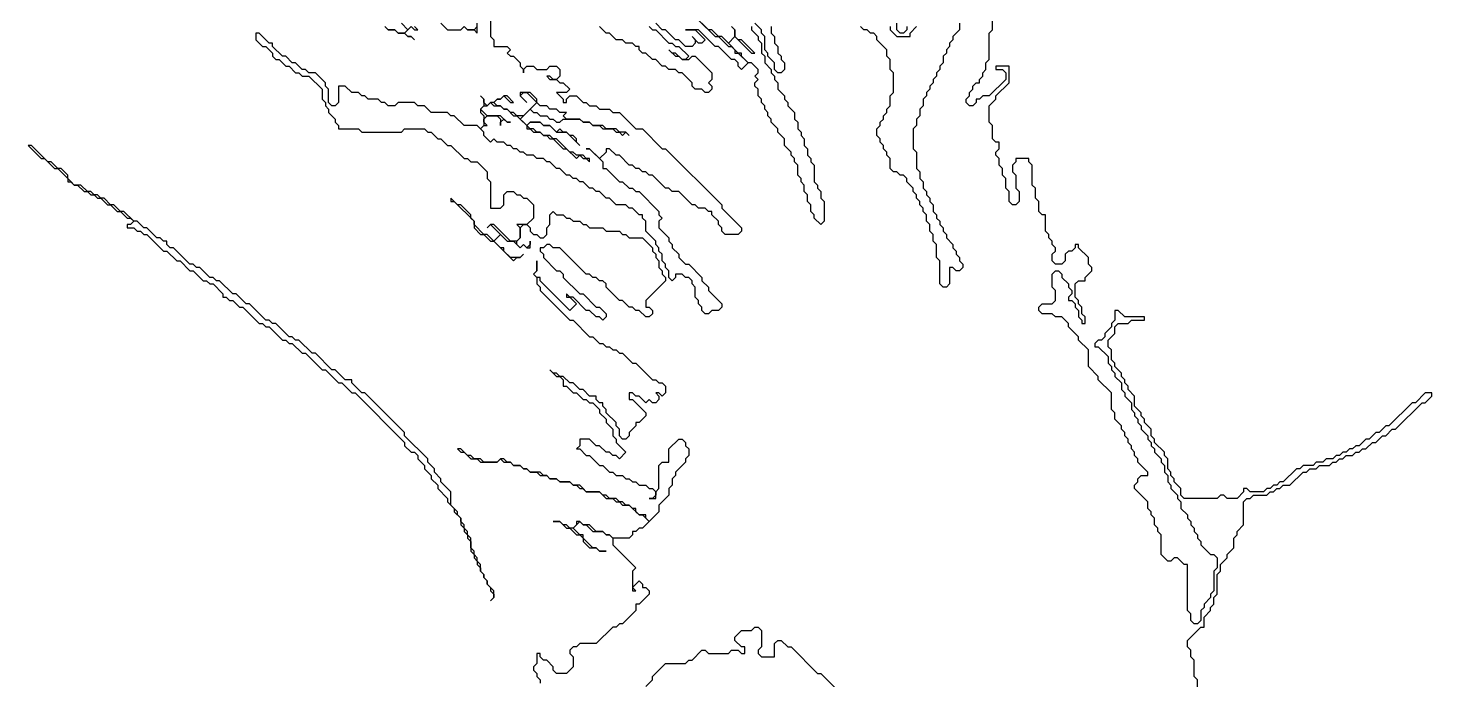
# Model space of a CAD drawing. Header units: metres. Extents: x 0 to 100, y 0 to 128.
# Drawn here: x 62.88 to 73.5, y 82.03 to 86.96 of the extents above; entities that cross this region are included whole.
import ezdxf

# ---------------------------------------------------------------- set-up
doc = ezdxf.new("R2010")
doc.units = ezdxf.units.M

msp = doc.modelspace()

# ---------------------------------------------------------------- linework, layer by layer
for points in [[(71.725, 81.75), (71.725, 82.025), (71.7, 82.05), (71.7, 82.175), (71.675, 82.2), (71.675, 82.25), (71.65, 82.275), (71.65, 82.325), (71.75, 82.425), (71.775, 82.425), (71.775, 82.5), (71.825, 82.55), (71.825, 82.575), (71.85, 82.6), (71.85, 82.65), (71.875, 82.675), (71.875, 82.825), (71.9, 82.85), (71.9, 82.9), (71.95, 82.95), (71.95, 82.975), (72, 83.025), (72, 83.1), (72.025, 83.125), (72.025, 83.15), (72.075, 83.2), (72.075, 83.375), (72.1, 83.4), (72.125, 83.4), (72.15, 83.425), (72.25, 83.425), (72.275, 83.45), (72.3, 83.45), (72.325, 83.475), (72.35, 83.475), (72.375, 83.5), (72.425, 83.5), (72.525, 83.6), (72.55, 83.6), (72.575, 83.625), (72.625, 83.625), (72.65, 83.65), (72.725, 83.65), (72.75, 83.675), (72.775, 83.675), (72.8, 83.7), (72.825, 83.7), (72.85, 83.725), (72.9, 83.725), (72.925, 83.75), (72.95, 83.75), (72.975, 83.775), (73, 83.775), (73.05, 83.825), (73.075, 83.825), (73.125, 83.875), (73.15, 83.875), (73.2, 83.925), (73.225, 83.925), (73.425, 84.125), (73.45, 84.125), (73.5, 84.175), (73.5, 84.2), (73.45, 84.2), (73.375, 84.125), (73.35, 84.125), (73.175, 83.95), (73.15, 83.95), (73.1, 83.9), (73.075, 83.9), (73.025, 83.85), (73, 83.85), (72.95, 83.8), (72.925, 83.8), (72.9, 83.775), (72.875, 83.775), (72.85, 83.75), (72.825, 83.75), (72.8, 83.725), (72.775, 83.725), (72.75, 83.7), (72.7, 83.7), (72.675, 83.675), (72.625, 83.675), (72.6, 83.65), (72.525, 83.65), (72.5, 83.625), (72.475, 83.625), (72.375, 83.525), (72.35, 83.525), (72.325, 83.5), (72.3, 83.5), (72.275, 83.475), (72.25, 83.475), (72.225, 83.45), (72.125, 83.45), (72.1, 83.475), (72.075, 83.475), (72.075, 83.45), (72.025, 83.4), (71.95, 83.4), (71.925, 83.425), (71.9, 83.425), (71.875, 83.4), (71.625, 83.4), (71.6, 83.425), (71.6, 83.475), (71.55, 83.525), (71.55, 83.55), (71.525, 83.575), (71.525, 83.6), (71.5, 83.625), (71.5, 83.7), (71.475, 83.725), (71.475, 83.75), (71.4, 83.825), (71.4, 83.85), (71.375, 83.875), (71.375, 83.925), (71.325, 83.975), (71.325, 84), (71.3, 84.025), (71.3, 84.05), (71.25, 84.1), (71.25, 84.175), (71.2, 84.225), (71.2, 84.25), (71.175, 84.275), (71.175, 84.3), (71.15, 84.325), (71.15, 84.35), (71.1, 84.4), (71.1, 84.425), (71.075, 84.45), (71.075, 84.525), (71.05, 84.55), (71.05, 84.6), (71.1, 84.65), (71.1, 84.7), (71.125, 84.725), (71.2, 84.725), (71.225, 84.75), (71.325, 84.75), (71.325, 84.775), (71.175, 84.775), (71.125, 84.825), (71.1, 84.825), (71.1, 84.75), (71.075, 84.725), (71.075, 84.7), (71.025, 84.65), (71.025, 84.625), (71, 84.6), (70.975, 84.6), (70.95, 84.575), (70.95, 84.55), (70.975, 84.55), (71.05, 84.475), (71.05, 84.425), (71.075, 84.4), (71.075, 84.375), (71.1, 84.35), (71.1, 84.325), (71.15, 84.275), (71.15, 84.225), (71.175, 84.2), (71.175, 84.175), (71.225, 84.125), (71.225, 84.075), (71.25, 84.05), (71.25, 84.025), (71.275, 84), (71.275, 83.975), (71.3, 83.95), (71.3, 83.925), (71.35, 83.875), (71.35, 83.85), (71.375, 83.825), (71.375, 83.8), (71.4, 83.775), (71.4, 83.75), (71.45, 83.7), (71.45, 83.675), (71.475, 83.65), (71.475, 83.6), (71.5, 83.575), (71.5, 83.525), (71.525, 83.5), (71.525, 83.475), (71.575, 83.425), (71.575, 83.4), (71.6, 83.375), (71.6, 83.325), (71.65, 83.275), (71.65, 83.25), (71.675, 83.225), (71.675, 83.2), (71.7, 83.175), (71.7, 83.15), (71.725, 83.125), (71.725, 83.1), (71.75, 83.075), (71.75, 83.05), (71.825, 82.975), (71.85, 82.975), (71.875, 82.95), (71.875, 82.875), (71.85, 82.85), (71.85, 82.7), (71.825, 82.675), (71.825, 82.65), (71.775, 82.6), (71.775, 82.575), (71.75, 82.55), (71.75, 82.475), (71.725, 82.45), (71.7, 82.45), (71.675, 82.475), (71.675, 82.525), (71.65, 82.55), (71.65, 82.9), (71.625, 82.9), (71.575, 82.95), (71.55, 82.95), (71.525, 82.925), (71.5, 82.925), (71.45, 82.975), (71.45, 83.125), (71.425, 83.15), (71.425, 83.175), (71.4, 83.2), (71.4, 83.25), (71.375, 83.275), (71.375, 83.3), (71.35, 83.325), (71.35, 83.375), (71.25, 83.475), (71.25, 83.5), (71.275, 83.525), (71.275, 83.55), (71.3, 83.575), (71.35, 83.575), (71.35, 83.6), (71.275, 83.675), (71.275, 83.7), (71.25, 83.725), (71.25, 83.75), (71.225, 83.775), (71.225, 83.8), (71.2, 83.825), (71.2, 83.85), (71.175, 83.875), (71.175, 83.9), (71.15, 83.925), (71.15, 83.95), (71.1, 84), (71.1, 84.05), (71.075, 84.075), (71.075, 84.2), (70.975, 84.3), (70.975, 84.325), (70.9, 84.4), (70.9, 84.525), (70.825, 84.6), (70.825, 84.625), (70.75, 84.7), (70.75, 84.725), (70.7, 84.775), (70.65, 84.775), (70.625, 84.8), (70.55, 84.8), (70.525, 84.825), (70.525, 84.85), (70.55, 84.875), (70.625, 84.875), (70.65, 84.9), (70.65, 84.975), (70.625, 85), (70.625, 85.1), (70.65, 85.125), (70.675, 85.125), (70.7, 85.1), (70.7, 85.075), (70.75, 85.025), (70.75, 85), (70.775, 84.975), (70.775, 84.95), (70.75, 84.925), (70.75, 84.9), (70.775, 84.9), (70.8, 84.875), (70.8, 84.85), (70.825, 84.825), (70.825, 84.775), (70.85, 84.75), (70.85, 84.725), (70.875, 84.725), (70.875, 84.775), (70.85, 84.8), (70.85, 84.85), (70.825, 84.875), (70.825, 84.9), (70.8, 84.925), (70.8, 85.025), (70.825, 85.05), (70.875, 85.05), (70.875, 85.075), (70.925, 85.125), (70.925, 85.15), (70.9, 85.175), (70.9, 85.225), (70.825, 85.3), (70.825, 85.325), (70.8, 85.325), (70.8, 85.3), (70.775, 85.275), (70.75, 85.275), (70.725, 85.25), (70.725, 85.2), (70.7, 85.175), (70.65, 85.175), (70.625, 85.2), (70.625, 85.25), (70.65, 85.275), (70.65, 85.3), (70.625, 85.325), (70.625, 85.35), (70.6, 85.375), (70.6, 85.4), (70.575, 85.425), (70.575, 85.55), (70.55, 85.55), (70.525, 85.575), (70.525, 85.65), (70.5, 85.675), (70.5, 85.75), (70.475, 85.775), (70.475, 85.925), (70.45, 85.95), (70.45, 85.975), (70.35, 85.975), (70.35, 85.95), (70.325, 85.925), (70.325, 85.875), (70.35, 85.85), (70.35, 85.75), (70.375, 85.725), (70.375, 85.65), (70.35, 85.625), (70.325, 85.625), (70.3, 85.65), (70.3, 85.725), (70.275, 85.75), (70.275, 85.825), (70.25, 85.85), (70.25, 85.9), (70.225, 85.925), (70.225, 85.975), (70.2, 86), (70.2, 86.025), (70.225, 86.05), (70.225, 86.1), (70.2, 86.1), (70.175, 86.125), (70.175, 86.225), (70.15, 86.25), (70.15, 86.375), (70.2, 86.425), (70.2, 86.45), (70.3, 86.55), (70.3, 86.675), (70.2, 86.675), (70.2, 86.65), (70.25, 86.65), (70.275, 86.625), (70.275, 86.575), (70.15, 86.45), (70.1, 86.45), (70.075, 86.425), (70.05, 86.425), (70.05, 86.4), (70.025, 86.375), (70, 86.375), (69.975, 86.4), (69.975, 86.425), (70, 86.45), (70, 86.475), (70.025, 86.5), (70.025, 86.525), (70.05, 86.55), (70.075, 86.55), (70.075, 86.575), (70.1, 86.6), (70.1, 86.625), (70.125, 86.65), (70.125, 86.7), (70.15, 86.725), (70.15, 86.925), (70.175, 86.95), (70.175, 87.125)], [(66.375, 87.05), (66.375, 86.9), (66.4, 86.875), (66.4, 86.825), (66.5, 86.825), (66.525, 86.8), (66.5, 86.775), (66.525, 86.75), (66.55, 86.75), (66.6, 86.7), (66.6, 86.675), (66.625, 86.65), (66.625, 86.625), (66.625, 86.65), (66.65, 86.675), (66.7, 86.675), (66.725, 86.65), (66.8, 86.65), (66.825, 86.675), (66.875, 86.675), (66.9, 86.65), (66.9, 86.6), (66.875, 86.575), (66.85, 86.575), (66.825, 86.6), (66.8, 86.6), (66.825, 86.575), (66.875, 86.575), (66.9, 86.55), (66.925, 86.55), (66.975, 86.5), (66.95, 86.475), (66.875, 86.475), (66.925, 86.425), (66.925, 86.4), (66.95, 86.4), (66.95, 86.425), (66.975, 86.45), (67.025, 86.45), (67.075, 86.4), (67.1, 86.4), (67.125, 86.375), (67.175, 86.375), (67.2, 86.35), (67.275, 86.35), (67.3, 86.325), (67.35, 86.325), (67.475, 86.2), (67.525, 86.2), (67.675, 86.05), (67.7, 86.05), (68.125, 85.625), (68.125, 85.6), (68.275, 85.45), (68.275, 85.425), (68.25, 85.4), (68.15, 85.4), (68.125, 85.425), (68.125, 85.45), (68.1, 85.475), (68.1, 85.5), (68.05, 85.55), (68.05, 85.575), (68.025, 85.575), (68, 85.6), (67.95, 85.6), (67.925, 85.625), (67.9, 85.625), (67.8, 85.725), (67.75, 85.725), (67.725, 85.75), (67.7, 85.75), (67.6, 85.85), (67.575, 85.85), (67.55, 85.875), (67.525, 85.875), (67.5, 85.9), (67.475, 85.9), (67.45, 85.925), (67.425, 85.925), (67.35, 86), (67.325, 86), (67.275, 86.05), (67.25, 86.05), (67.25, 86.025), (67.2, 85.975), (67.125, 86.05), (67.1, 86.05), (67.125, 86.05), (67.225, 85.95), (67.225, 85.9), (67.25, 85.9), (67.35, 85.8), (67.375, 85.8), (67.425, 85.75), (67.45, 85.75), (67.475, 85.725), (67.5, 85.725), (67.65, 85.575), (67.65, 85.55), (67.675, 85.525), (67.65, 85.5), (67.65, 85.45), (67.725, 85.375), (67.725, 85.35), (67.75, 85.325), (67.75, 85.3), (67.8, 85.25), (67.8, 85.225), (67.85, 85.175), (67.875, 85.175), (67.975, 85.075), (67.975, 85.05), (68.025, 85), (68.025, 84.975), (68.125, 84.875), (68.125, 84.85), (68.1, 84.825), (68.05, 84.825), (68.025, 84.8), (68, 84.8), (67.975, 84.825), (67.975, 84.85), (67.95, 84.875), (67.95, 84.9), (67.925, 84.925), (67.925, 85), (67.9, 85.025), (67.9, 85.05), (67.875, 85.075), (67.85, 85.075), (67.825, 85.1), (67.775, 85.1), (67.775, 85.075), (67.75, 85.05), (67.725, 85.075), (67.725, 85.125), (67.7, 85.15), (67.7, 85.175), (67.675, 85.2), (67.675, 85.25), (67.65, 85.275), (67.65, 85.3), (67.625, 85.325), (67.625, 85.35), (67.55, 85.425), (67.55, 85.5), (67.525, 85.525), (67.525, 85.55), (67.5, 85.55), (67.45, 85.6), (67.425, 85.6), (67.4, 85.625), (67.325, 85.625), (67.275, 85.675), (67.25, 85.675), (67.2, 85.725), (67.175, 85.725), (67.15, 85.75), (67.125, 85.75), (67.075, 85.8), (67.05, 85.8), (67.025, 85.825), (67, 85.825), (66.975, 85.85), (66.95, 85.85), (66.9, 85.9), (66.875, 85.9), (66.825, 85.95), (66.8, 85.95), (66.775, 85.975), (66.725, 85.975), (66.7, 86), (66.65, 86), (66.625, 86.025), (66.6, 86.025), (66.575, 86.05), (66.55, 86.05), (66.525, 86.075), (66.5, 86.075), (66.475, 86.1), (66.425, 86.1), (66.4, 86.125), (66.375, 86.1), (66.325, 86.15), (66.325, 86.175), (66.3, 86.2), (66.325, 86.225), (66.35, 86.225), (66.325, 86.25), (66.325, 86.275), (66.35, 86.3), (66.425, 86.3), (66.45, 86.275), (66.45, 86.225), (66.45, 86.25), (66.475, 86.275), (66.5, 86.25), (66.525, 86.25), (66.5, 86.25), (66.45, 86.3), (66.35, 86.3), (66.3, 86.35), (66.325, 86.375), (66.35, 86.375), (66.375, 86.4), (66.4, 86.375), (66.45, 86.375), (66.475, 86.35), (66.5, 86.35), (66.55, 86.3), (66.575, 86.3), (66.65, 86.225), (66.65, 86.2), (66.675, 86.2), (66.7, 86.175), (66.75, 86.175), (66.775, 86.15), (66.8, 86.15), (66.825, 86.125), (66.85, 86.125), (66.925, 86.05), (66.95, 86.05), (67.025, 85.975), (67.05, 86), (67.075, 85.975), (67.1, 85.975), (67.125, 85.95), (67.125, 85.975), (67.1, 85.975), (67.075, 86), (67.025, 86), (67, 86.025), (66.975, 86.025), (66.875, 86.125), (66.85, 86.125), (66.825, 86.15), (66.775, 86.15), (66.75, 86.175), (66.725, 86.175), (66.7, 86.2), (66.675, 86.2), (66.65, 86.225), (66.675, 86.25), (66.75, 86.25), (66.775, 86.225), (66.825, 86.225), (66.875, 86.175), (66.95, 86.175), (67.05, 86.075), (67.025, 86.1), (67.025, 86.125), (67, 86.15), (66.975, 86.15), (66.95, 86.175), (66.925, 86.175), (66.9, 86.2), (66.875, 86.175), (66.825, 86.225), (66.775, 86.225), (66.75, 86.25), (66.675, 86.25), (66.65, 86.225), (66.6, 86.275), (66.675, 86.35), (66.7, 86.325), (66.725, 86.325), (66.75, 86.3), (66.8, 86.3), (66.825, 86.275), (66.85, 86.275), (66.875, 86.25), (66.9, 86.25), (66.925, 86.275), (67.05, 86.275), (67.075, 86.25), (67.125, 86.25), (67.15, 86.225), (67.2, 86.225), (67.225, 86.2), (67.3, 86.2), (67.325, 86.175), (67.35, 86.175), (67.375, 86.15), (67.4, 86.175), (67.425, 86.15), (67.4, 86.175), (67.35, 86.175), (67.325, 86.2), (67.25, 86.2), (67.225, 86.225), (67.15, 86.225), (67.125, 86.25), (67.075, 86.25), (67.05, 86.275), (66.95, 86.275), (66.925, 86.3), (66.95, 86.325), (66.9, 86.325), (66.875, 86.35), (66.825, 86.35), (66.8, 86.375), (66.75, 86.375), (66.725, 86.4), (66.725, 86.425), (66.675, 86.475), (66.6, 86.475), (66.6, 86.45), (66.65, 86.4), (66.6, 86.45), (66.625, 86.475), (66.65, 86.475), (66.725, 86.4), (66.625, 86.3), (66.575, 86.3), (66.55, 86.325), (66.525, 86.325), (66.5, 86.35), (66.475, 86.35), (66.45, 86.375), (66.425, 86.375), (66.4, 86.4), (66.425, 86.425), (66.45, 86.425), (66.475, 86.45), (66.525, 86.4), (66.55, 86.4), (66.5, 86.45), (66.475, 86.45), (66.45, 86.425), (66.425, 86.425), (66.4, 86.4), (66.375, 86.4), (66.35, 86.375), (66.325, 86.4), (66.325, 86.425), (66.3, 86.45), (66.325, 86.425), (66.325, 86.375), (66.3, 86.35), (66.3, 86.325), (66.325, 86.3), (66.325, 86.225), (66.3, 86.2), (66.275, 86.225), (66.175, 86.225), (66.1, 86.3), (66.075, 86.3), (66.05, 86.325), (65.925, 86.325), (65.875, 86.375), (65.825, 86.375), (65.8, 86.4), (65.675, 86.4), (65.65, 86.375), (65.6, 86.375), (65.575, 86.4), (65.55, 86.4), (65.525, 86.425), (65.45, 86.425), (65.425, 86.45), (65.4, 86.45), (65.375, 86.475), (65.325, 86.475), (65.275, 86.525), (65.225, 86.525), (65.225, 86.4), (65.2, 86.375), (65.175, 86.375), (65.15, 86.4), (65.15, 86.5), (65.125, 86.525), (65.125, 86.55), (65.05, 86.625), (65, 86.625), (64.975, 86.65), (64.95, 86.65), (64.9, 86.7), (64.875, 86.7), (64.825, 86.75), (64.8, 86.75), (64.725, 86.825), (64.725, 86.85), (64.7, 86.85), (64.625, 86.925), (64.6, 86.925), (64.6, 86.875), (64.65, 86.825), (64.675, 86.825), (64.725, 86.775), (64.725, 86.75), (64.75, 86.725), (64.775, 86.725), (64.825, 86.675), (64.85, 86.675), (64.9, 86.625), (64.925, 86.625), (64.95, 86.6), (65, 86.6), (65.1, 86.5), (65.1, 86.425), (65.125, 86.4), (65.125, 86.375), (65.15, 86.35), (65.15, 86.325), (65.2, 86.275), (65.2, 86.25), (65.225, 86.225), (65.225, 86.2), (65.375, 86.2), (65.4, 86.175), (65.7, 86.175), (65.725, 86.2), (65.875, 86.2), (65.9, 86.175), (65.925, 86.175), (65.975, 86.125), (66, 86.125), (66.05, 86.075), (66.075, 86.075), (66.175, 85.975), (66.2, 85.975), (66.225, 85.95), (66.275, 85.95), (66.35, 85.875), (66.35, 85.825), (66.375, 85.8), (66.375, 85.6), (66.45, 85.6), (66.475, 85.625), (66.475, 85.7), (66.5, 85.725), (66.55, 85.725), (66.575, 85.7), (66.6, 85.7), (66.625, 85.675), (66.65, 85.675), (66.7, 85.625), (66.7, 85.525), (66.65, 85.475), (66.575, 85.475), (66.6, 85.45), (66.6, 85.375), (66.575, 85.35), (66.525, 85.35), (66.4, 85.475), (66.375, 85.475), (66.35, 85.45), (66.375, 85.475), (66.45, 85.4), (66.4, 85.35), (66.35, 85.4), (66.325, 85.4), (66.25, 85.475), (66.25, 85.5), (66.225, 85.525), (66.225, 85.55), (66.15, 85.625), (66.125, 85.625), (66.075, 85.675), (66.075, 85.65), (66.1, 85.65), (66.25, 85.5), (66.25, 85.45), (66.3, 85.4), (66.325, 85.4), (66.375, 85.35), (66.4, 85.35), (66.55, 85.2), (66.575, 85.225), (66.6, 85.225), (66.625, 85.25), (66.6, 85.225), (66.525, 85.225), (66.475, 85.275), (66.475, 85.3), (66.45, 85.3), (66.4, 85.35), (66.45, 85.4), (66.5, 85.35), (66.55, 85.35), (66.6, 85.3), (66.625, 85.325), (66.65, 85.3), (66.675, 85.3), (66.675, 85.35), (66.675, 85.325), (66.65, 85.3), (66.625, 85.325), (66.6, 85.3), (66.575, 85.325), (66.575, 85.35), (66.6, 85.375), (66.6, 85.45), (66.625, 85.475), (66.65, 85.475), (66.675, 85.45), (66.675, 85.425), (66.7, 85.4), (66.725, 85.4), (66.75, 85.375), (66.775, 85.375), (66.8, 85.4), (66.8, 85.45), (66.825, 85.475), (66.825, 85.55), (66.85, 85.575), (66.875, 85.55), (66.925, 85.55), (66.95, 85.525), (66.975, 85.525), (67, 85.5), (67.05, 85.5), (67.075, 85.475), (67.1, 85.475), (67.125, 85.45), (67.225, 85.45), (67.25, 85.425), (67.35, 85.425), (67.375, 85.4), (67.4, 85.4), (67.425, 85.375), (67.525, 85.375), (67.6, 85.3), (67.6, 85.275), (67.625, 85.25), (67.625, 85.225), (67.65, 85.2), (67.65, 85.15), (67.675, 85.125), (67.675, 85.1), (67.7, 85.075), (67.7, 85.05), (67.55, 84.9), (67.55, 84.85), (67.575, 84.85), (67.6, 84.825), (67.6, 84.8), (67.575, 84.775), (67.55, 84.775), (67.5, 84.825), (67.475, 84.825), (67.45, 84.85), (67.425, 84.85), (67.375, 84.9), (67.35, 84.9), (67.25, 85), (67.25, 85.025), (67.225, 85.05), (67.2, 85.05), (67.175, 85.075), (67.15, 85.075), (67.125, 85.1), (67.1, 85.1), (66.9, 85.3), (66.85, 85.3), (66.825, 85.325), (66.8, 85.325), (66.775, 85.3), (66.75, 85.3), (66.75, 85.275), (66.775, 85.25), (66.775, 85.225), (66.875, 85.125), (66.9, 85.125), (66.925, 85.1), (66.925, 85.075), (67.05, 84.95), (67.075, 84.95), (67.175, 84.85), (67.2, 84.85), (67.25, 84.8), (67.25, 84.775), (67.225, 84.75), (67.2, 84.775), (67.175, 84.775), (67.125, 84.825), (67.1, 84.825), (67, 84.925), (66.975, 84.925), (66.95, 84.95), (66.95, 84.925), (66.975, 84.925), (67.025, 84.875), (66.975, 84.825), (66.75, 85.05), (66.75, 85.075), (66.725, 85.075), (66.7, 85.1), (66.725, 85.125), (66.725, 85.2), (66.725, 85.125), (66.7, 85.1), (66.725, 85.075), (66.725, 85.025), (66.75, 85), (66.75, 84.975), (66.975, 84.75), (67, 84.75), (67.125, 84.625), (67.15, 84.625), (67.2, 84.575), (67.225, 84.575), (67.25, 84.55), (67.275, 84.55), (67.3, 84.525), (67.325, 84.525), (67.35, 84.5), (67.375, 84.5), (67.45, 84.425), (67.475, 84.425), (67.6, 84.3), (67.625, 84.3), (67.65, 84.275), (67.675, 84.275), (67.7, 84.25), (67.7, 84.2), (67.675, 84.175), (67.65, 84.2), (67.625, 84.2), (67.65, 84.175), (67.65, 84.15), (67.625, 84.125), (67.6, 84.125), (67.575, 84.15), (67.55, 84.125), (67.5, 84.175), (67.475, 84.175), (67.45, 84.2), (67.425, 84.2), (67.425, 84.15), (67.45, 84.15), (67.55, 84.05), (67.55, 84.025), (67.5, 83.975), (67.475, 83.975), (67.475, 83.95), (67.425, 83.9), (67.425, 83.875), (67.4, 83.85), (67.375, 83.85), (67.35, 83.875), (67.35, 83.925), (67.325, 83.95), (67.325, 83.975), (67.25, 84.05), (67.25, 84.075), (67.225, 84.1), (67.225, 84.125), (67.2, 84.125), (67.175, 84.15), (67.175, 84.175), (67.125, 84.175), (67.075, 84.225), (67.05, 84.225), (67, 84.275), (66.975, 84.275), (66.925, 84.325), (66.9, 84.325), (66.875, 84.35), (66.85, 84.35), (66.825, 84.375), (66.875, 84.325), (66.9, 84.325), (66.925, 84.3), (66.925, 84.25), (66.95, 84.25), (67, 84.2), (67.025, 84.2), (67.075, 84.15), (67.1, 84.15), (67.125, 84.125), (67.15, 84.125), (67.2, 84.075), (67.2, 84.05), (67.25, 84), (67.25, 83.975), (67.3, 83.925), (67.3, 83.875), (67.325, 83.85), (67.325, 83.825), (67.4, 83.75), (67.35, 83.7), (67.325, 83.725), (67.3, 83.725), (67.275, 83.75), (67.25, 83.75), (67.2, 83.8), (67.175, 83.8), (67.125, 83.85), (67.05, 83.85), (67.05, 83.8), (67.025, 83.775), (67.05, 83.775), (67.1, 83.725), (67.125, 83.725), (67.2, 83.65), (67.225, 83.65), (67.275, 83.6), (67.3, 83.6), (67.325, 83.575), (67.375, 83.575), (67.4, 83.55), (67.425, 83.55), (67.45, 83.525), (67.475, 83.525), (67.5, 83.5), (67.55, 83.5), (67.575, 83.475), (67.6, 83.475), (67.625, 83.45), (67.625, 83.425), (67.6, 83.4), (67.575, 83.4), (67.625, 83.4), (67.625, 83.45), (67.65, 83.475), (67.65, 83.65), (67.675, 83.675), (67.725, 83.675), (67.725, 83.775), (67.8, 83.85), (67.825, 83.85), (67.85, 83.825), (67.85, 83.8), (67.875, 83.775), (67.875, 83.725), (67.85, 83.7), (67.85, 83.675), (67.775, 83.6), (67.775, 83.575), (67.75, 83.55), (67.75, 83.5), (67.725, 83.475), (67.725, 83.425), (67.65, 83.35), (67.65, 83.3), (67.575, 83.225), (67.55, 83.25), (67.55, 83.275), (67.5, 83.275), (67.475, 83.3), (67.475, 83.325), (67.45, 83.325), (67.425, 83.35), (67.4, 83.35), (67.375, 83.375), (67.35, 83.375), (67.325, 83.4), (67.275, 83.4), (67.25, 83.425), (67.225, 83.425), (67.2, 83.45), (67.1, 83.45), (67.05, 83.5), (67, 83.5), (66.975, 83.525), (66.9, 83.525), (66.875, 83.55), (66.825, 83.55), (66.8, 83.575), (66.775, 83.575), (66.75, 83.6), (66.675, 83.6), (66.65, 83.625), (66.625, 83.625), (66.6, 83.65), (66.55, 83.65), (66.525, 83.675), (66.5, 83.675), (66.475, 83.7), (66.45, 83.7), (66.425, 83.675), (66.325, 83.675), (66.3, 83.7), (66.25, 83.7), (66.225, 83.725), (66.2, 83.725), (66.15, 83.775), (66.125, 83.775), (66.15, 83.75), (66.175, 83.75), (66.225, 83.7), (66.275, 83.7), (66.3, 83.675), (66.425, 83.675), (66.45, 83.7), (66.475, 83.675), (66.525, 83.675), (66.55, 83.65), (66.6, 83.65), (66.625, 83.625), (66.65, 83.625), (66.675, 83.6), (66.725, 83.6), (66.75, 83.575), (66.8, 83.575), (66.825, 83.55), (66.875, 83.55), (66.9, 83.525), (66.975, 83.525), (67, 83.5), (67.025, 83.5), (67.05, 83.475), (67.075, 83.475), (67.1, 83.45), (67.2, 83.45), (67.25, 83.4), (67.3, 83.4), (67.325, 83.375), (67.35, 83.375), (67.375, 83.35), (67.425, 83.35), (67.5, 83.275), (67.525, 83.275), (67.575, 83.225), (67.525, 83.175), (67.5, 83.175), (67.475, 83.15), (67.45, 83.15), (67.45, 83.125), (67.425, 83.1), (67.3, 83.1), (67.275, 83.125), (67.25, 83.125), (67.225, 83.15), (67.175, 83.15), (67.125, 83.2), (67.075, 83.2), (67.05, 83.225), (67.025, 83.225), (67.025, 83.2), (67, 83.175), (66.975, 83.175), (66.95, 83.2), (66.925, 83.2), (66.9, 83.225), (66.85, 83.225), (66.9, 83.225), (66.95, 83.175), (66.975, 83.175), (67.025, 83.125), (67.05, 83.125), (67.075, 83.1), (67.075, 83.075), (67.125, 83.025), (67.175, 83.025), (67.2, 83), (67.25, 83), (67.2, 83), (67.175, 83.025), (67.15, 83.025), (67.075, 83.1), (67.075, 83.125), (67.05, 83.125), (67, 83.175), (67.05, 83.225), (67.075, 83.2), (67.1, 83.2), (67.15, 83.15), (67.225, 83.15), (67.25, 83.125), (67.275, 83.125), (67.3, 83.1), (67.3, 83.05), (67.475, 82.875), (67.45, 82.85), (67.45, 82.7), (67.475, 82.7), (67.45, 82.725), (67.5, 82.775), (67.525, 82.75), (67.525, 82.725), (67.55, 82.725), (67.575, 82.7), (67.575, 82.675), (67.5, 82.6), (67.475, 82.6), (67.475, 82.55), (67.375, 82.45), (67.35, 82.45), (67.325, 82.425), (67.3, 82.425), (67.175, 82.3), (67.05, 82.3), (67.025, 82.275), (67, 82.275), (66.975, 82.25), (66.975, 82.225), (67, 82.2), (67, 82.125), (66.95, 82.075), (66.875, 82.075), (66.85, 82.1), (66.85, 82.125), (66.8, 82.175), (66.775, 82.175), (66.75, 82.2), (66.75, 82.225), (66.725, 82.225), (66.725, 82.15), (66.7, 82.125), (66.7, 82.1), (66.725, 82.075), (66.725, 82.05), (66.75, 82.025), (66.75, 82)], [(67.95, 87.025), (68.075, 86.9), (68.1, 86.9), (68.175, 86.825), (68.2, 86.825), (68.225, 86.8), (68.225, 86.775), (68.25, 86.775), (68.325, 86.7), (68.275, 86.65), (68.25, 86.675), (68.25, 86.7), (68.225, 86.725), (68.2, 86.725), (68.1, 86.825), (68.075, 86.825), (67.95, 86.95), (67.85, 86.95), (67.925, 86.95), (68, 86.875), (67.975, 86.85), (67.95, 86.85), (67.9, 86.9), (67.925, 86.875), (67.925, 86.85), (67.9, 86.825), (67.85, 86.825), (67.8, 86.875), (67.775, 86.875), (67.7, 86.95), (67.675, 86.95), (67.625, 87)], [(65.7, 87), (65.75, 86.95), (65.725, 86.925), (65.675, 86.925), (65.65, 86.95), (65.6, 86.95), (65.575, 86.975)], [(65.575, 86.975), (65.6, 86.95), (65.65, 86.95), (65.675, 86.925), (65.725, 86.925), (65.75, 86.9), (65.775, 86.9), (65.8, 86.875), (65.775, 86.9), (65.75, 86.9), (65.725, 86.925), (65.775, 86.975), (65.8, 86.95), (65.825, 86.95), (65.8, 86.975)], [(66, 87), (66.05, 86.95), (66.15, 86.95), (66.175, 86.975), (66.2, 86.95), (66.25, 86.95), (66.275, 86.925), (66.275, 87)], [(66.275, 86.975), (66.25, 86.95), (66.2, 86.95), (66.175, 86.975)], [(67.575, 86.975), (67.6, 86.95), (67.625, 86.95), (67.725, 86.85), (67.75, 86.85), (67.775, 86.825), (67.8, 86.825), (67.875, 86.75), (67.85, 86.725), (67.825, 86.725), (67.775, 86.775), (67.75, 86.775), (67.725, 86.8), (67.775, 86.75), (67.8, 86.75), (67.825, 86.725), (67.875, 86.725), (67.9, 86.75), (67.925, 86.75), (68.05, 86.625), (68.05, 86.575), (68.025, 86.55), (68.05, 86.525), (68.05, 86.5), (68.025, 86.475), (68, 86.475), (67.975, 86.5), (67.925, 86.5), (67.9, 86.525), (67.9, 86.55), (67.825, 86.625), (67.8, 86.625), (67.775, 86.65), (67.725, 86.65), (67.7, 86.675), (67.675, 86.675), (67.625, 86.725), (67.6, 86.725), (67.55, 86.775), (67.525, 86.775), (67.5, 86.8), (67.5, 86.825), (67.475, 86.825), (67.45, 86.85), (67.4, 86.85), (67.375, 86.875), (67.325, 86.875), (67.275, 86.925), (67.25, 86.925), (67.2, 86.975)], [(68.2, 86.975), (68.225, 86.95), (68.225, 86.9), (68.175, 86.85), (68.125, 86.9), (68.1, 86.9), (68.05, 86.95), (68.025, 86.95), (67.975, 87)], [(68.35, 86.975), (68.35, 86.95), (68.4, 86.9), (68.4, 86.875), (68.425, 86.85), (68.425, 86.775), (68.45, 86.75), (68.45, 86.7), (68.5, 86.65), (68.5, 86.625), (68.525, 86.6), (68.525, 86.575), (68.55, 86.55), (68.55, 86.5), (68.6, 86.45), (68.6, 86.425), (68.625, 86.4), (68.625, 86.375), (68.675, 86.325), (68.675, 86.275), (68.7, 86.25), (68.7, 86.2), (68.725, 86.175), (68.725, 86.15), (68.75, 86.125), (68.75, 86.075), (68.775, 86.05), (68.775, 86), (68.8, 85.975), (68.8, 85.95), (68.825, 85.925), (68.825, 85.8), (68.85, 85.775), (68.85, 85.75), (68.875, 85.725), (68.875, 85.675), (68.9, 85.65), (68.9, 85.5), (68.875, 85.475), (68.825, 85.525), (68.825, 85.55), (68.8, 85.575), (68.8, 85.625), (68.775, 85.65), (68.775, 85.7), (68.75, 85.725), (68.75, 85.775), (68.725, 85.8), (68.725, 85.825), (68.7, 85.85), (68.7, 85.925), (68.675, 85.95), (68.675, 85.975), (68.65, 86), (68.65, 86.025), (68.6, 86.075), (68.6, 86.125), (68.55, 86.175), (68.55, 86.2), (68.5, 86.25), (68.5, 86.275), (68.475, 86.3), (68.475, 86.325), (68.45, 86.35), (68.45, 86.375), (68.425, 86.4), (68.425, 86.425), (68.4, 86.45), (68.4, 86.5), (68.375, 86.525), (68.375, 86.55), (68.4, 86.575), (68.375, 86.6), (68.4, 86.625), (68.4, 86.65), (68.35, 86.7), (68.325, 86.7), (68.275, 86.75), (68.275, 86.775), (68.25, 86.775), (68.175, 86.85), (68.225, 86.9), (68.35, 86.775), (68.375, 86.775), (68.275, 86.875), (68.25, 86.875), (68.225, 86.9), (68.225, 86.95), (68.2, 86.975)], [(68.5, 86.975), (68.5, 86.925), (68.525, 86.9), (68.525, 86.85), (68.55, 86.825), (68.55, 86.775), (68.575, 86.75), (68.575, 86.725), (68.6, 86.7), (68.6, 86.65), (68.575, 86.625), (68.55, 86.625), (68.525, 86.65), (68.525, 86.7), (68.475, 86.75), (68.475, 86.775), (68.45, 86.8), (68.45, 86.9), (68.425, 86.925), (68.425, 86.95), (68.375, 87)], [(69.925, 87), (69.925, 86.95), (69.875, 86.9), (69.875, 86.875), (69.85, 86.85), (69.85, 86.825), (69.825, 86.8), (69.825, 86.775), (69.8, 86.75), (69.8, 86.7), (69.775, 86.675), (69.775, 86.65), (69.75, 86.625), (69.75, 86.6), (69.725, 86.575), (69.725, 86.55), (69.7, 86.525), (69.7, 86.5), (69.675, 86.475), (69.675, 86.45), (69.65, 86.425), (69.65, 86.375), (69.625, 86.35), (69.625, 86.3), (69.6, 86.275), (69.6, 86.225), (69.575, 86.2), (69.575, 86.05), (69.6, 86.025), (69.6, 85.9), (69.625, 85.875), (69.625, 85.825), (69.65, 85.8), (69.65, 85.75), (69.675, 85.725), (69.675, 85.7), (69.7, 85.675), (69.7, 85.65), (69.725, 85.625), (69.725, 85.575), (69.75, 85.55), (69.75, 85.525), (69.775, 85.5), (69.775, 85.475), (69.8, 85.45), (69.8, 85.425), (69.825, 85.4), (69.825, 85.375), (69.875, 85.325), (69.875, 85.3), (69.9, 85.275), (69.9, 85.25), (69.925, 85.225), (69.925, 85.2), (69.95, 85.175), (69.95, 85.15), (69.925, 85.125), (69.9, 85.125), (69.875, 85.15), (69.85, 85.15), (69.85, 85.025), (69.825, 85), (69.8, 85), (69.775, 85.025), (69.775, 85.2), (69.75, 85.225), (69.75, 85.325), (69.725, 85.35), (69.725, 85.4), (69.7, 85.425), (69.7, 85.475), (69.675, 85.5), (69.675, 85.55), (69.65, 85.575), (69.65, 85.6), (69.625, 85.625), (69.625, 85.65), (69.6, 85.675), (69.6, 85.7), (69.575, 85.725), (69.575, 85.75), (69.525, 85.8), (69.525, 85.825), (69.5, 85.85), (69.475, 85.85), (69.45, 85.875), (69.425, 85.875), (69.4, 85.9), (69.4, 85.975), (69.375, 86), (69.375, 86.025), (69.35, 86.05), (69.35, 86.075), (69.325, 86.1), (69.325, 86.125), (69.3, 86.15), (69.3, 86.2), (69.325, 86.225), (69.325, 86.25), (69.35, 86.275), (69.35, 86.3), (69.375, 86.325), (69.375, 86.35), (69.4, 86.375), (69.4, 86.45), (69.425, 86.475), (69.425, 86.625), (69.4, 86.65), (69.4, 86.725), (69.375, 86.75), (69.375, 86.8), (69.3, 86.875), (69.3, 86.9), (69.275, 86.925), (69.25, 86.925), (69.225, 86.95), (69.2, 86.95), (69.175, 86.975)], [(69.4, 86.975), (69.4, 86.95), (69.45, 86.9), (69.55, 86.9), (69.55, 86.925), (69.6, 86.975)], [(69.525, 86.975), (69.525, 86.95), (69.5, 86.925), (69.475, 86.925), (69.45, 86.95), (69.45, 87)], [(67.55, 81.975), (67.6, 82.025), (67.6, 82.05), (67.7, 82.15), (67.85, 82.15), (67.875, 82.175), (67.9, 82.175), (67.975, 82.25), (68, 82.25), (68.025, 82.225), (68.175, 82.225), (68.2, 82.25), (68.25, 82.25), (68.275, 82.225), (68.3, 82.225), (68.3, 82.275), (68.275, 82.275), (68.225, 82.325), (68.225, 82.35), (68.275, 82.4), (68.35, 82.4), (68.375, 82.425), (68.4, 82.425), (68.425, 82.4), (68.425, 82.275), (68.4, 82.25), (68.4, 82.225), (68.425, 82.2), (68.525, 82.2), (68.525, 82.3), (68.55, 82.325), (68.575, 82.325), (68.625, 82.275), (68.65, 82.275), (68.85, 82.075), (68.875, 82.075), (69.075, 81.875)]]:
    msp.add_lwpolyline(points)
msp.add_lwpolyline([(62.875, 86.075), (62.975, 85.975), (63, 85.975), (63.075, 85.9), (63.1, 85.9), (63.175, 85.825), (63.175, 85.8), (63.2, 85.8), (63.225, 85.775), (63.25, 85.775), (63.3, 85.725), (63.325, 85.725), (63.35, 85.7), (63.375, 85.7), (63.4, 85.675), (63.425, 85.675), (63.475, 85.625), (63.5, 85.625), (63.55, 85.575), (63.575, 85.575), (63.625, 85.525), (63.65, 85.525), (63.675, 85.5), (63.65, 85.475), (63.625, 85.475), (63.625, 85.45), (63.675, 85.45), (63.7, 85.425), (63.725, 85.425), (63.75, 85.4), (63.775, 85.4), (63.9, 85.275), (63.925, 85.275), (64, 85.2), (64.025, 85.2), (64.1, 85.125), (64.125, 85.125), (64.2, 85.05), (64.225, 85.05), (64.25, 85.025), (64.275, 85.025), (64.35, 84.95), (64.35, 84.925), (64.375, 84.925), (64.4, 84.9), (64.425, 84.9), (64.475, 84.85), (64.5, 84.85), (64.625, 84.725), (64.65, 84.725), (64.675, 84.7), (64.7, 84.7), (64.8, 84.6), (64.825, 84.6), (64.85, 84.575), (64.875, 84.575), (64.95, 84.5), (64.975, 84.5), (65.1, 84.375), (65.125, 84.375), (65.225, 84.275), (65.25, 84.275), (65.325, 84.2), (65.35, 84.2), (65.725, 83.825), (65.725, 83.8), (65.775, 83.75), (65.8, 83.75), (65.825, 83.725), (65.825, 83.7), (65.875, 83.65), (65.875, 83.625), (65.925, 83.575), (65.925, 83.55), (65.975, 83.5), (65.975, 83.475), (66.05, 83.4), (66.05, 83.375), (66.1, 83.325), (66.1, 83.3), (66.15, 83.25), (66.15, 83.2), (66.175, 83.175), (66.175, 83.15), (66.2, 83.125), (66.2, 83.1), (66.225, 83.075), (66.225, 83), (66.25, 82.975), (66.25, 82.95), (66.275, 82.925), (66.275, 82.9), (66.3, 82.875), (66.3, 82.85), (66.325, 82.825), (66.325, 82.8), (66.35, 82.775), (66.35, 82.75), (66.375, 82.725), (66.375, 82.7), (66.4, 82.675), (66.4, 82.65), (66.375, 82.625), (66.4, 82.65), (66.4, 82.7), (66.35, 82.75), (66.35, 82.775), (66.325, 82.8), (66.325, 82.825), (66.3, 82.85), (66.3, 82.9), (66.275, 82.925), (66.275, 82.95), (66.25, 82.975), (66.25, 83), (66.225, 83.025), (66.225, 83.1), (66.2, 83.125), (66.2, 83.15), (66.175, 83.175), (66.175, 83.2), (66.15, 83.225), (66.15, 83.25), (66.125, 83.275), (66.125, 83.3), (66.075, 83.35), (66.075, 83.45), (66, 83.525), (66, 83.55), (65.95, 83.6), (65.95, 83.625), (65.9, 83.675), (65.9, 83.7), (65.725, 83.875), (65.725, 83.9), (65.425, 84.2), (65.4, 84.2), (65.325, 84.275), (65.325, 84.3), (65.275, 84.3), (65.2, 84.375), (65.175, 84.375), (65.05, 84.5), (65.025, 84.5), (64.925, 84.6), (64.9, 84.6), (64.875, 84.625), (64.85, 84.625), (64.75, 84.725), (64.725, 84.725), (64.7, 84.75), (64.675, 84.75), (64.55, 84.875), (64.525, 84.875), (64.45, 84.95), (64.425, 84.95), (64.325, 85.05), (64.3, 85.05), (64.275, 85.075), (64.25, 85.075), (64.175, 85.15), (64.15, 85.15), (64.125, 85.175), (64.1, 85.175), (63.975, 85.3), (63.95, 85.3), (63.925, 85.325), (63.925, 85.35), (63.9, 85.35), (63.875, 85.375), (63.85, 85.375), (63.775, 85.45), (63.75, 85.45), (63.7, 85.5), (63.675, 85.5), (63.6, 85.575), (63.575, 85.575), (63.525, 85.625), (63.5, 85.625), (63.45, 85.675), (63.425, 85.675), (63.4, 85.7), (63.375, 85.7), (63.35, 85.725), (63.325, 85.725), (63.275, 85.775), (63.225, 85.775), (63.175, 85.825), (63.175, 85.85), (63.125, 85.9), (63.1, 85.9), (63.05, 85.95), (63.025, 85.95), (62.9, 86.075)], close=True)

doc.saveas('drawing.dxf')
